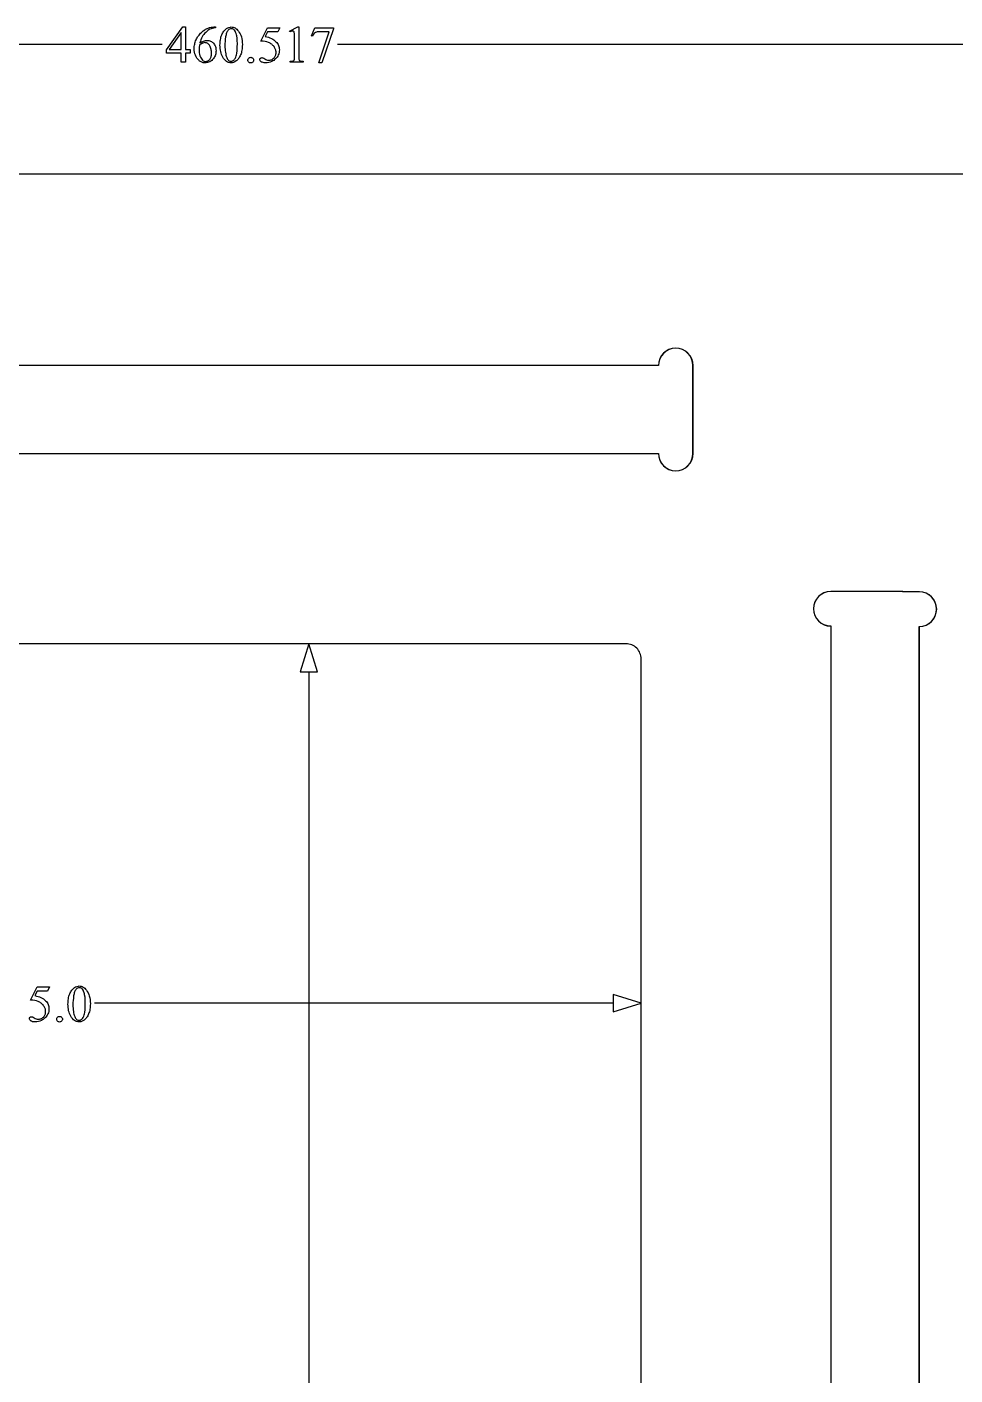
# Model space of a CAD drawing. Extents: x -301 to 234, y -175 to 172.
# Drawn here: x -31.3 to 102.8, y -23.2 to 171.6 of the extents above; entities that cross this region are included whole.
import ezdxf

# ---------------------------------------------------------------- set-up
doc = ezdxf.new("R2010")
doc.units = 0
doc.layers.add('DIMENSIONS', color=253, linetype='CONTINUOUS')
doc.layers.add('LAYER0', color=13, linetype='CONTINUOUS')

msp = doc.modelspace()

# ---------------------------------------------------------------- linework, layer by layer
at = {"layer": 'DIMENSIONS'}
for points in [[(-7.76, 168.37), (-7.76, 167.84), (-8.43, 167.84), (-8.43, 166.52), (-9.04, 166.52), (-9.04, 167.84), (-11.15, 167.84), (-11.15, 168.32), (-8.83, 171.63), (-8.43, 171.63), (-8.43, 168.37)], [(-4.11, 171.63), (-4.11, 171.49), (-4.34, 171.46), (-4.55, 171.42), (-4.74, 171.36), (-4.9, 171.3), (-5.06, 171.21), (-5.21, 171.11), (-5.36, 170.99), (-5.51, 170.85), (-5.66, 170.7), (-5.79, 170.54), (-5.9, 170.37), (-6.01, 170.19), (-6.1, 169.99), (-6.19, 169.79), (-6.27, 169.56), (-6.34, 169.31), (-6.21, 169.4), (-6.07, 169.47), (-5.94, 169.54), (-5.81, 169.59), (-5.67, 169.63), (-5.54, 169.66), (-5.41, 169.67), (-5.27, 169.68), (-5.15, 169.67), (-5.03, 169.65), (-4.91, 169.62), (-4.8, 169.58), (-4.69, 169.52), (-4.58, 169.45), (-4.48, 169.36), (-4.39, 169.27), (-4.3, 169.16), (-4.22, 169.05), (-4.16, 168.92), (-4.1, 168.79), (-4.06, 168.66), (-4.03, 168.51), (-4.02, 168.36), (-4.01, 168.2), (-4.02, 168.05), (-4.03, 167.9), (-4.06, 167.75), (-4.1, 167.61), (-4.16, 167.46), (-4.22, 167.33), (-4.3, 167.19), (-4.39, 167.06), (-4.51, 166.91), (-4.64, 166.79), (-4.77, 166.68), (-4.92, 166.59), (-5.08, 166.52), (-5.24, 166.47), (-5.42, 166.44), (-5.6, 166.43), (-5.72, 166.44), (-5.85, 166.46), (-5.96, 166.48), (-6.07, 166.52), (-6.18, 166.57), (-6.28, 166.63), (-6.38, 166.69), (-6.47, 166.77), (-6.63, 166.95), (-6.78, 167.13), (-6.9, 167.32), (-6.99, 167.53), (-7.07, 167.75), (-7.13, 167.98), (-7.16, 168.23), (-7.17, 168.48), (-7.17, 168.65), (-7.15, 168.82), (-7.13, 168.98), (-7.1, 169.14), (-7.06, 169.3), (-7.02, 169.45), (-6.96, 169.61), (-6.9, 169.76), (-6.83, 169.91), (-6.75, 170.05), (-6.67, 170.2), (-6.57, 170.33), (-6.47, 170.46), (-6.37, 170.59), (-6.25, 170.71), (-6.13, 170.83), (-5.88, 171.05), (-5.64, 171.23), (-5.52, 171.3), (-5.41, 171.36), (-5.29, 171.42), (-5.17, 171.46), (-4.95, 171.54), (-4.73, 171.59), (-4.52, 171.62), (-4.32, 171.63)], [(-3.45, 168.99), (-3.44, 169.2), (-3.43, 169.41), (-3.41, 169.6), (-3.38, 169.79), (-3.34, 169.97), (-3.3, 170.14), (-3.25, 170.31), (-3.19, 170.47), (-3.12, 170.62), (-3.05, 170.76), (-2.97, 170.89), (-2.89, 171.01), (-2.8, 171.12), (-2.7, 171.22), (-2.61, 171.31), (-2.5, 171.39), (-2.33, 171.49), (-2.16, 171.57), (-1.99, 171.61), (-1.9, 171.62), (-1.82, 171.63), (-1.67, 171.62), (-1.54, 171.59), (-1.4, 171.54), (-1.27, 171.48), (-1.14, 171.4), (-1.02, 171.3), (-0.9, 171.18), (-0.78, 171.04), (-0.65, 170.85), (-0.53, 170.64), (-0.43, 170.42), (-0.35, 170.18), (-0.29, 169.93), (-0.25, 169.66), (-0.22, 169.37), (-0.21, 169.07), (-0.22, 168.86), (-0.23, 168.65), (-0.25, 168.46), (-0.27, 168.27), (-0.31, 168.09), (-0.35, 167.91), (-0.4, 167.75), (-0.46, 167.59), (-0.53, 167.45), (-0.6, 167.31), (-0.67, 167.18), (-0.75, 167.07), (-0.83, 166.96), (-0.92, 166.87), (-1.01, 166.78), (-1.1, 166.71), (-1.29, 166.59), (-1.48, 166.5), (-1.58, 166.47), (-1.67, 166.45), (-1.76, 166.44), (-1.85, 166.43), (-2.03, 166.45), (-2.19, 166.49), (-2.36, 166.55), (-2.51, 166.65), (-2.65, 166.76), (-2.79, 166.91), (-2.92, 167.08), (-3.04, 167.28), (-3.14, 167.46), (-3.22, 167.65), (-3.29, 167.85), (-3.34, 168.06), (-3.39, 168.28), (-3.42, 168.51), (-3.44, 168.75)], [(5.22, 171.52), (4.94, 170.9), (3.43, 170.9), (3.1, 170.23), (3.34, 170.18), (3.57, 170.13), (3.78, 170.06), (3.98, 169.97), (4.17, 169.87), (4.34, 169.76), (4.5, 169.64), (4.65, 169.5), (4.77, 169.37), (4.87, 169.24), (4.95, 169.1), (5.02, 168.95), (5.07, 168.8), (5.11, 168.65), (5.13, 168.49), (5.14, 168.32), (5.13, 168.13), (5.1, 167.94), (5.05, 167.76), (4.98, 167.59), (4.9, 167.43), (4.8, 167.28), (4.69, 167.14), (4.58, 167.02), (4.45, 166.91), (4.32, 166.8), (4.18, 166.72), (4.04, 166.64), (3.82, 166.55), (3.61, 166.49), (3.39, 166.45), (3.17, 166.43), (2.96, 166.44), (2.78, 166.47), (2.63, 166.52), (2.57, 166.55), (2.51, 166.59), (2.42, 166.67), (2.36, 166.75), (2.32, 166.83), (2.31, 166.93), (2.31, 166.98), (2.33, 167.02), (2.35, 167.07), (2.39, 167.11), (2.44, 167.14), (2.49, 167.17), (2.54, 167.18), (2.61, 167.19), (2.7, 167.18), (2.77, 167.16), (2.87, 167.1), (3.02, 167.01), (3.16, 166.92), (3.3, 166.86), (3.44, 166.83), (3.58, 166.81), (3.69, 166.82), (3.79, 166.83), (3.89, 166.86), (3.98, 166.9), (4.08, 166.94), (4.17, 167), (4.25, 167.06), (4.34, 167.14), (4.41, 167.22), (4.48, 167.31), (4.54, 167.41), (4.58, 167.5), (4.62, 167.6), (4.64, 167.71), (4.66, 167.82), (4.66, 167.94), (4.66, 168.05), (4.65, 168.16), (4.62, 168.27), (4.59, 168.37), (4.55, 168.48), (4.5, 168.58), (4.44, 168.68), (4.37, 168.78), (4.3, 168.88), (4.21, 168.97), (4.12, 169.05), (4.03, 169.13), (3.92, 169.2), (3.81, 169.27), (3.69, 169.33), (3.57, 169.39), (3.35, 169.46), (3.09, 169.52), (2.8, 169.56), (2.47, 169.58), (3.43, 171.52)], [(6.61, 171.03), (7.82, 171.63), (7.94, 171.63), (7.94, 167.4), (7.95, 167.06), (7.96, 166.95), (7.98, 166.88), (8, 166.83), (8.03, 166.79), (8.08, 166.75), (8.13, 166.72), (8.2, 166.7), (8.29, 166.68), (8.42, 166.67), (8.58, 166.66), (8.58, 166.52), (6.69, 166.52), (6.69, 166.66), (6.86, 166.67), (6.99, 166.68), (7.08, 166.7), (7.15, 166.72), (7.2, 166.75), (7.24, 166.78), (7.27, 166.82), (7.3, 166.86), (7.31, 166.93), (7.33, 167.04), (7.34, 167.4), (7.34, 170.1), (7.33, 170.55), (7.32, 170.7), (7.3, 170.8), (7.28, 170.86), (7.26, 170.91), (7.24, 170.95), (7.21, 170.98), (7.17, 171), (7.13, 171.02), (7.04, 171.03), (6.97, 171.03), (6.88, 171), (6.78, 170.97), (6.66, 170.92)], [(10.26, 171.52), (12.94, 171.52), (12.94, 171.38), (11.27, 166.42), (10.86, 166.42), (12.35, 170.92), (10.98, 170.92), (10.78, 170.92), (10.62, 170.9), (10.49, 170.87), (10.38, 170.82), (10.23, 170.73), (10.1, 170.61), (9.99, 170.46), (9.88, 170.3), (9.78, 170.34)], [(-9.04, 168.37), (-9.04, 170.85), (-10.79, 168.37)], [(-2.72, 168.9), (-2.72, 168.65), (-2.71, 168.41), (-2.69, 168.18), (-2.66, 167.96), (-2.62, 167.76), (-2.58, 167.57), (-2.53, 167.39), (-2.47, 167.22), (-2.41, 167.09), (-2.35, 166.98), (-2.28, 166.88), (-2.21, 166.8), (-2.12, 166.74), (-2.04, 166.7), (-1.94, 166.68), (-1.84, 166.67), (-1.74, 166.68), (-1.64, 166.71), (-1.53, 166.77), (-1.43, 166.85), (-1.38, 166.89), (-1.33, 166.95), (-1.24, 167.09), (-1.17, 167.25), (-1.1, 167.45), (-1.06, 167.61), (-1.03, 167.79), (-0.98, 168.21), (-0.94, 168.69), (-0.93, 169.23), (-0.95, 169.64), (-0.98, 170.02), (-1.03, 170.36), (-1.07, 170.51), (-1.11, 170.66), (-1.18, 170.86), (-1.26, 171.02), (-1.35, 171.16), (-1.45, 171.26), (-1.53, 171.31), (-1.62, 171.35), (-1.72, 171.38), (-1.82, 171.38), (-1.94, 171.37), (-2.06, 171.33), (-2.16, 171.26), (-2.27, 171.16), (-2.33, 171.08), (-2.39, 170.98), (-2.44, 170.88), (-2.49, 170.76), (-2.53, 170.64), (-2.57, 170.5), (-2.63, 170.2), (-2.67, 169.87), (-2.7, 169.54), (-2.72, 169.22)], [(-6.4, 169.05), (-6.45, 168.6), (-6.47, 168.24), (-6.46, 168.06), (-6.44, 167.87), (-6.4, 167.68), (-6.34, 167.47), (-6.26, 167.28), (-6.18, 167.1), (-6.07, 166.95), (-5.95, 166.81), (-5.85, 166.74), (-5.74, 166.68), (-5.62, 166.65), (-5.49, 166.64), (-5.41, 166.65), (-5.34, 166.66), (-5.26, 166.68), (-5.19, 166.72), (-5.12, 166.76), (-5.05, 166.81), (-4.98, 166.87), (-4.92, 166.94), (-4.86, 167.02), (-4.81, 167.11), (-4.76, 167.21), (-4.73, 167.31), (-4.7, 167.42), (-4.68, 167.54), (-4.67, 167.67), (-4.67, 167.81), (-4.67, 167.96), (-4.68, 168.11), (-4.7, 168.26), (-4.73, 168.39), (-4.76, 168.53), (-4.81, 168.66), (-4.86, 168.78), (-4.92, 168.9), (-4.98, 169.01), (-5.05, 169.1), (-5.13, 169.18), (-5.22, 169.24), (-5.31, 169.29), (-5.41, 169.33), (-5.52, 169.35), (-5.63, 169.36), (-5.77, 169.34), (-5.93, 169.3), (-6.13, 169.21)], [(1, 167.24), (1.08, 167.23), (1.16, 167.21), (1.23, 167.17), (1.29, 167.12), (1.34, 167.06), (1.38, 166.99), (1.4, 166.91), (1.41, 166.83), (1.4, 166.75), (1.38, 166.67), (1.34, 166.6), (1.29, 166.54), (1.23, 166.49), (1.16, 166.45), (1.08, 166.43), (1, 166.42), (0.92, 166.43), (0.84, 166.45), (0.78, 166.49), (0.71, 166.54), (0.66, 166.6), (0.62, 166.67), (0.6, 166.75), (0.59, 166.83), (0.6, 166.91), (0.62, 166.99), (0.66, 167.06), (0.71, 167.12), (0.78, 167.17), (0.84, 167.21), (0.92, 167.23)], [(-28.07, 32.93), (-28.35, 32.31), (-29.86, 32.31), (-30.19, 31.64), (-29.95, 31.59), (-29.72, 31.54), (-29.51, 31.47), (-29.31, 31.38), (-29.12, 31.28), (-28.95, 31.17), (-28.79, 31.05), (-28.64, 30.91), (-28.52, 30.78), (-28.42, 30.65), (-28.34, 30.51), (-28.27, 30.36), (-28.22, 30.21), (-28.18, 30.06), (-28.15, 29.9), (-28.15, 29.73), (-28.16, 29.54), (-28.19, 29.35), (-28.24, 29.17), (-28.31, 29), (-28.39, 28.84), (-28.49, 28.69), (-28.59, 28.55), (-28.71, 28.43), (-28.84, 28.32), (-28.97, 28.21), (-29.11, 28.13), (-29.25, 28.05), (-29.47, 27.96), (-29.68, 27.9), (-29.9, 27.86), (-30.12, 27.85), (-30.33, 27.85), (-30.51, 27.88), (-30.66, 27.93), (-30.72, 27.96), (-30.78, 28), (-30.87, 28.08), (-30.93, 28.16), (-30.97, 28.25), (-30.98, 28.34), (-30.98, 28.39), (-30.96, 28.43), (-30.94, 28.48), (-30.9, 28.52), (-30.85, 28.55), (-30.8, 28.58), (-30.75, 28.59), (-30.68, 28.6), (-30.59, 28.59), (-30.52, 28.57), (-30.42, 28.52), (-30.27, 28.42), (-30.13, 28.33), (-29.99, 28.27), (-29.85, 28.24), (-29.71, 28.22), (-29.6, 28.23), (-29.5, 28.25), (-29.4, 28.27), (-29.31, 28.31), (-29.21, 28.35), (-29.12, 28.41), (-29.04, 28.47), (-28.95, 28.55), (-28.88, 28.63), (-28.81, 28.72), (-28.75, 28.82), (-28.71, 28.91), (-28.67, 29.01), (-28.65, 29.12), (-28.63, 29.23), (-28.63, 29.35), (-28.63, 29.46), (-28.64, 29.57), (-28.67, 29.68), (-28.7, 29.78), (-28.74, 29.89), (-28.79, 29.99), (-28.85, 30.09), (-28.92, 30.19), (-28.99, 30.29), (-29.08, 30.38), (-29.17, 30.46), (-29.26, 30.54), (-29.37, 30.61), (-29.48, 30.68), (-29.6, 30.74), (-29.72, 30.8), (-29.94, 30.87), (-30.2, 30.93), (-30.49, 30.97), (-30.82, 30.99), (-29.86, 32.93)], [(-25.41, 30.4), (-25.4, 30.61), (-25.39, 30.82), (-25.37, 31.01), (-25.34, 31.2), (-25.31, 31.38), (-25.26, 31.55), (-25.21, 31.72), (-25.15, 31.88), (-25.08, 32.03), (-25.01, 32.17), (-24.93, 32.3), (-24.85, 32.42), (-24.76, 32.53), (-24.67, 32.63), (-24.57, 32.72), (-24.46, 32.8), (-24.3, 32.9), (-24.13, 32.98), (-23.95, 33.02), (-23.87, 33.03), (-23.78, 33.04), (-23.64, 33.03), (-23.5, 33), (-23.36, 32.95), (-23.23, 32.89), (-23.1, 32.81), (-22.98, 32.71), (-22.86, 32.59), (-22.75, 32.45), (-22.61, 32.26), (-22.5, 32.06), (-22.4, 31.83), (-22.32, 31.6), (-22.25, 31.34), (-22.21, 31.07), (-22.18, 30.78), (-22.17, 30.48), (-22.18, 30.27), (-22.19, 30.06), (-22.21, 29.87), (-22.24, 29.68), (-22.27, 29.5), (-22.31, 29.32), (-22.37, 29.16), (-22.42, 29), (-22.49, 28.86), (-22.56, 28.72), (-22.63, 28.59), (-22.71, 28.48), (-22.79, 28.37), (-22.88, 28.28), (-22.97, 28.19), (-23.06, 28.12), (-23.26, 28), (-23.45, 27.91), (-23.54, 27.88), (-23.63, 27.86), (-23.72, 27.85), (-23.81, 27.85), (-23.99, 27.86), (-24.16, 27.9), (-24.32, 27.96), (-24.47, 28.06), (-24.62, 28.17), (-24.75, 28.32), (-24.88, 28.49), (-25.01, 28.69), (-25.1, 28.87), (-25.18, 29.06), (-25.25, 29.26), (-25.31, 29.47), (-25.35, 29.69), (-25.38, 29.92), (-25.4, 30.16)], [(-24.68, 30.31), (-24.68, 30.06), (-24.67, 29.82), (-24.65, 29.59), (-24.62, 29.37), (-24.59, 29.17), (-24.54, 28.98), (-24.49, 28.8), (-24.43, 28.63), (-24.37, 28.5), (-24.31, 28.39), (-24.24, 28.29), (-24.17, 28.21), (-24.09, 28.15), (-24, 28.11), (-23.9, 28.09), (-23.8, 28.08), (-23.7, 28.09), (-23.6, 28.12), (-23.5, 28.18), (-23.39, 28.26), (-23.34, 28.3), (-23.29, 28.36), (-23.2, 28.5), (-23.13, 28.66), (-23.07, 28.86), (-23.03, 29.02), (-22.99, 29.2), (-22.94, 29.62), (-22.91, 30.1), (-22.9, 30.64), (-22.91, 31.05), (-22.94, 31.43), (-23, 31.77), (-23.03, 31.92), (-23.07, 32.07), (-23.14, 32.27), (-23.23, 32.43), (-23.32, 32.57), (-23.42, 32.67), (-23.5, 32.72), (-23.58, 32.76), (-23.68, 32.79), (-23.78, 32.79), (-23.9, 32.78), (-24.02, 32.74), (-24.13, 32.67), (-24.23, 32.57), (-24.29, 32.49), (-24.35, 32.39), (-24.4, 32.29), (-24.45, 32.17), (-24.49, 32.05), (-24.53, 31.91), (-24.59, 31.61), (-24.63, 31.28), (-24.66, 30.95), (-24.68, 30.63)], [(-26.62, 28.65), (-26.54, 28.64), (-26.46, 28.62), (-26.4, 28.58), (-26.33, 28.53), (-26.28, 28.47), (-26.24, 28.4), (-26.22, 28.32), (-26.22, 28.24), (-26.22, 28.16), (-26.25, 28.08), (-26.28, 28.01), (-26.33, 27.95), (-26.4, 27.9), (-26.47, 27.86), (-26.54, 27.84), (-26.62, 27.83), (-26.71, 27.84), (-26.78, 27.86), (-26.85, 27.9), (-26.91, 27.95), (-26.97, 28.01), (-27, 28.08), (-27.03, 28.16), (-27.03, 28.24), (-27.03, 28.32), (-27, 28.4), (-26.97, 28.47), (-26.91, 28.53), (-26.85, 28.58), (-26.78, 28.62), (-26.71, 28.64)]]:
    msp.add_lwpolyline(points, close=True, dxfattribs=at)
for points in [[(-225.32, 169.13), (-11.78, 169.13)], [(13.56, 169.13), (227.11, 169.13)], [(31.73, 82.49), (6.88, 82.49)], [(9.38, 82.49), (8.13, 78.45)], [(10.63, 78.45), (9.38, 82.49)], [(8.13, 78.45), (10.63, 78.45)], [(9.38, 78.45), (9.38, -25.72)], [(57.41, 30.54), (53.36, 31.79)], [(53.36, 31.79), (53.36, 29.29)], [(57.41, -2.51), (57.41, 33.04)], [(53.36, 30.54), (-21.55, 30.54)], [(53.36, 29.29), (57.41, 30.54)]]:
    msp.add_lwpolyline(points, dxfattribs=at)
at = {"layer": 'LAYER0'}
for points in [[(231.14, -158.01), (-229.38, -158.01), (-229.38, 150.39), (231.14, 150.39)], [(231.15, -158.02), (-229.37, -158.02), (-229.37, 150.38), (231.15, 150.38)]]:
    msp.add_lwpolyline(points, close=True, dxfattribs=at)
for points in [[(64.9, 122.7, 1), (59.9, 122.7), (-120.1, 122.7, 0.500445), (-123.31, 125.1, 0.500445), (-124.71, 121.35, 0.143584), (-125.1, 120), (-125.1, 110, 1), (-120.1, 110), (59.9, 110, 1), (64.9, 110)], [(64.91, 122.69, 1), (59.91, 122.69), (-120.09, 122.69, 0.500445), (-123.3, 125.09, 0.500445), (-124.7, 121.34, 0.143584), (-125.09, 119.99), (-125.09, 109.99, 1), (-120.09, 109.99), (59.91, 109.99, 1), (64.91, 109.99)], [(97.6, -100, 1), (97.6, -95), (97.6, 85, 1), (97.6, 90), (95.35, 90, 0.055702), (94.8, 90.06), (84.8, 90.06, 1), (84.8, 85.06), (84.8, -94.94, 0.419731), (82.3, -97.49, 0.419731), (84.9, -99.94), (84.9, -100)], [(97.61, -100.01, 1), (97.61, -95.01), (97.61, 84.99, 1), (97.61, 89.99), (95.36, 89.99, 0.055702), (94.81, 90.05), (84.81, 90.05, 1), (84.81, 85.05), (84.81, -94.95, 0.419731), (82.31, -97.5, 0.419731), (84.91, -99.95), (84.91, -100.01)], [(55.22, -92.51, 0.414214), (57.41, -90.32), (57.41, 80.3, 0.414214), (55.22, 82.49), (-115.4, 82.49, 0.414214), (-117.59, 80.3), (-117.59, -90.32, 0.414214), (-115.4, -92.51)]]:
    msp.add_lwpolyline(points, format="xyb", close=True, dxfattribs=at)

doc.saveas('drawing.dxf')
